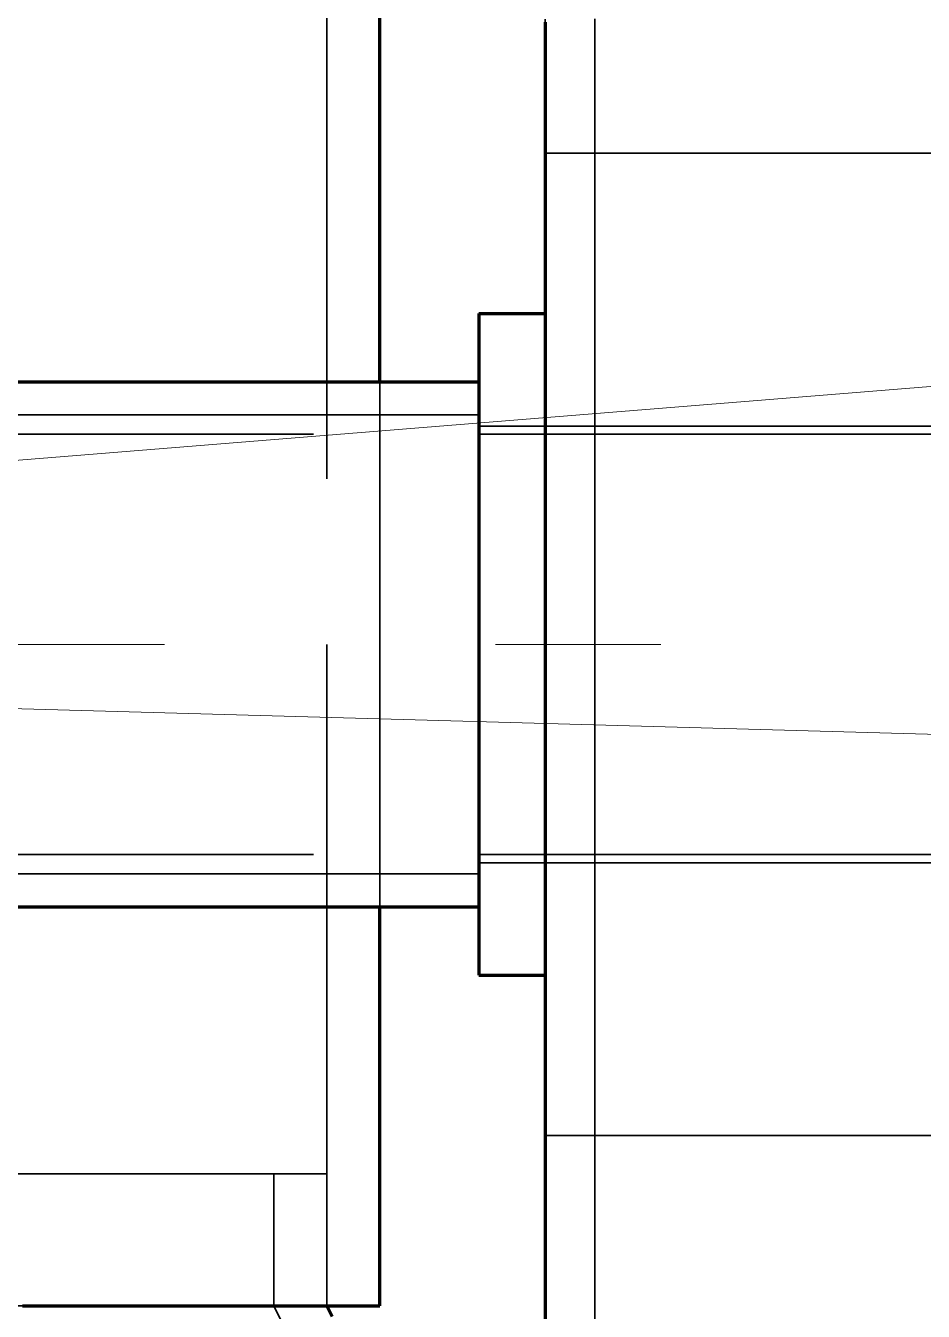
# Model space of a CAD drawing. Header units: millimetres. Extents: x 0 to 2382, y 0 to 420.
# Drawn here: x 175.65 to 181.08, y 225.68 to 233.45 of the extents above; entities that cross this region are included whole.
import ezdxf

# ---------------------------------------------------------------- set-up
doc = ezdxf.new("R2010")
doc.units = ezdxf.units.MM
doc.linetypes.add('IRAM-E-TRAZOS', pattern=[5, 4, -1])
doc.linetypes.add('IRAM-F-TRAZO-PUNTO', pattern=[20, 15, -2, 1, -2])
for name, color, linetype, lineweight in [('01-VISIBLE', 7, 'CONTINUOUS', 70), ('02-OCULTA', 4, 'IRAM-E-TRAZOS', 35), ('03-EJE', 1, 'IRAM-F-TRAZO-PUNTO', 18), ('08-FINA', 5, 'CONTINUOUS', 18)]:
    doc.layers.add(name, color=color, linetype=linetype, lineweight=lineweight)

msp = doc.modelspace()

# ---------------------------------------------------------------- linework, layer by layer
at = {"layer": '01-VISIBLE'}
for p, q in [((177.7909, 231.2969), (177.7909, 241.884)), ((178.3909, 231.7094), (178.7909, 231.7094)), ((145.1909, 231.2969), (178.3909, 231.2969)), ((145.1909, 228.1219), (178.3909, 228.1219)), ((177.7909, 225.7094), (177.7909, 228.1219)), ((178.3909, 227.7094), (178.7909, 227.7094)), ((177.5029, 225.6454), (177.4709, 225.7094))]:
    msp.add_line(p, q, dxfattribs=at)
for points in [[(178.7909, 233.4719), (178.7909, 233.3844), (178.7909, 233.2969), (178.7909, 233.2094), (178.7909, 233.1219), (178.7909, 233.0344), (178.7909, 232.9469), (178.7909, 232.8594), (178.7909, 232.7719), (178.7909, 232.6844), (178.7909, 232.5969), (178.7909, 232.5094), (178.7909, 232.4219), (178.7909, 232.3344), (178.7909, 232.2469), (178.7909, 232.1594), (178.7909, 232.0719), (178.7909, 231.9844), (178.7909, 231.8969), (178.7909, 231.8094), (178.7909, 231.7219), (178.7909, 231.6344), (178.7909, 231.5469), (178.7909, 231.4594), (178.7909, 231.3719), (178.7909, 231.2844), (178.7909, 231.1969), (178.7909, 231.1094), (178.7909, 231.0219), (178.7909, 230.9344), (178.7909, 230.8469), (178.7909, 230.7594), (178.7909, 230.6719), (178.7909, 230.5844), (178.7909, 230.4969), (178.7909, 230.4094), (178.7909, 230.3219), (178.7909, 230.2344), (178.7909, 230.1469), (178.7909, 230.0594), (178.7909, 229.9719), (178.7909, 229.8844), (178.7909, 229.7969), (178.7909, 229.7094), (178.7909, 229.6219), (178.7909, 229.5344), (178.7909, 229.4469), (178.7909, 229.3594), (178.7909, 229.2719), (178.7909, 229.1844), (178.7909, 229.0969), (178.7909, 229.0094), (178.7909, 228.9219), (178.7909, 228.8344), (178.7909, 228.7469), (178.7909, 228.6594), (178.7909, 228.5719), (178.7909, 228.4844), (178.7909, 228.3969), (178.7909, 228.3094), (178.7909, 228.2219), (178.7909, 228.1344), (178.7909, 228.0469), (178.7909, 227.9594), (178.7909, 227.8719), (178.7909, 227.7844), (178.7909, 227.6969), (178.7909, 227.6094), (178.7909, 227.5219), (178.7909, 227.4344), (178.7909, 227.3469), (178.7909, 227.2594), (178.7909, 227.1719), (178.7909, 227.0844), (178.7909, 226.9969), (178.7909, 226.9094), (178.7909, 226.8219), (178.7909, 226.7344), (178.7909, 226.6469), (178.7909, 226.5594), (178.7909, 226.4719), (178.7909, 226.3844), (178.7909, 226.2969), (178.7909, 226.2094), (178.7909, 226.1219), (178.7909, 226.0344), (178.7909, 225.9469), (178.7909, 225.8594), (178.7909, 225.7719), (178.7909, 225.6844), (178.7909, 225.5969)], [(178.3909, 231.7094), (178.3909, 231.6594), (178.3909, 231.6094), (178.3909, 231.5594), (178.3909, 231.5094), (178.3909, 231.4594), (178.3909, 231.4094), (178.3909, 231.3594), (178.3909, 231.3094), (178.3909, 231.2594), (178.3909, 231.2094), (178.3909, 231.1594), (178.3909, 231.1094), (178.3909, 231.0594), (178.3909, 231.0094), (178.3909, 230.9594), (178.3909, 230.9094), (178.3909, 230.8594), (178.3909, 230.8094), (178.3909, 230.7594), (178.3909, 230.7094), (178.3909, 230.6594), (178.3909, 230.6094), (178.3909, 230.5594), (178.3909, 230.5094), (178.3909, 230.4594), (178.3909, 230.4094), (178.3909, 230.3594), (178.3909, 230.3094), (178.3909, 230.2594), (178.3909, 230.2094), (178.3909, 230.1594), (178.3909, 230.1094), (178.3909, 230.0594), (178.3909, 230.0094), (178.3909, 229.9594), (178.3909, 229.9094), (178.3909, 229.8594), (178.3909, 229.8094), (178.3909, 229.7594), (178.3909, 229.7094), (178.3909, 229.6594), (178.3909, 229.6094), (178.3909, 229.5594), (178.3909, 229.5094), (178.3909, 229.4594), (178.3909, 229.4094), (178.3909, 229.3594), (178.3909, 229.3094), (178.3909, 229.2594), (178.3909, 229.2094), (178.3909, 229.1594), (178.3909, 229.1094), (178.3909, 229.0594), (178.3909, 229.0094), (178.3909, 228.9594), (178.3909, 228.9094), (178.3909, 228.8594), (178.3909, 228.8094), (178.3909, 228.7594), (178.3909, 228.7094), (178.3909, 228.6594), (178.3909, 228.6094), (178.3909, 228.5594), (178.3909, 228.5094), (178.3909, 228.4594), (178.3909, 228.4094), (178.3909, 228.3594), (178.3909, 228.3094), (178.3909, 228.2594), (178.3909, 228.2094), (178.3909, 228.1594), (178.3909, 228.1094), (178.3909, 228.0594), (178.3909, 228.0094), (178.3909, 227.9594), (178.3909, 227.9094), (178.3909, 227.8594), (178.3909, 227.8094), (178.3909, 227.7594), (178.3909, 227.7094)], [(175.6309, 225.7094), (175.7109, 225.7094), (175.7909, 225.7094), (175.8709, 225.7094), (175.9509, 225.7094), (176.0309, 225.7094), (176.1109, 225.7094), (176.1909, 225.7094), (176.2709, 225.7094), (176.3509, 225.7094), (176.4309, 225.7094), (176.5109, 225.7094), (176.5909, 225.7094), (176.6709, 225.7094), (176.7509, 225.7094), (176.8309, 225.7094), (176.9109, 225.7094), (176.9909, 225.7094), (177.0709, 225.7094), (177.1509, 225.7094), (177.2309, 225.7094), (177.3109, 225.7094), (177.3909, 225.7094), (177.4709, 225.7094), (177.5509, 225.7094), (177.6309, 225.7094), (177.7109, 225.7094), (177.7909, 225.7094)]]:
    msp.add_lwpolyline(points, dxfattribs=at)
at = {"layer": '02-OCULTA'}
for p, q in [((177.4709, 225.7094), (177.4709, 289.7094)), ((178.7909, 232.6794), (181.6659, 232.6794)), ((177.7909, 228.1219), (177.7909, 231.2969)), ((145.1909, 231.0969), (178.3909, 231.0969)), ((178.3909, 231.0294), (178.7909, 231.0294)), ((178.7909, 231.0294), (184.7909, 231.0294)), ((138.3909, 230.9794), (185.1909, 230.9794)), ((138.3909, 228.4394), (185.1909, 228.4394)), ((178.3909, 228.3894), (178.7909, 228.3894)), ((178.7909, 228.3894), (184.7909, 228.3894)), ((145.1909, 228.3219), (178.3909, 228.3219)), ((178.7909, 226.7394), (181.6659, 226.7394)), ((177.1509, 226.5094), (177.1509, 225.7094)), ((177.4709, 225.7094), (177.4709, 226.5094)), ((177.1509, 225.7094), (177.4709, 225.0694))]:
    msp.add_line(p, q, dxfattribs=at)
for points in [[(178.7909, 233.4894), (178.7909, 233.4264), (178.7909, 233.3634), (178.7909, 233.3004), (178.7909, 233.2374), (178.7909, 233.1744), (178.7909, 233.1114), (178.7909, 233.0484), (178.7909, 232.9854), (178.7909, 232.9224), (178.7909, 232.8594), (178.7909, 232.7964), (178.7909, 232.7334), (178.7909, 232.6704), (178.7909, 232.6074), (178.7909, 232.5444), (178.7909, 232.4814), (178.7909, 232.4184), (178.7909, 232.3554), (178.7909, 232.2924), (178.7909, 232.2294), (178.7909, 232.1664), (178.7909, 232.1034), (178.7909, 232.0404), (178.7909, 231.9774), (178.7909, 231.9144), (178.7909, 231.8514), (178.7909, 231.7884), (178.7909, 231.7254), (178.7909, 231.6624), (178.7909, 231.5994), (178.7909, 231.5364), (178.7909, 231.4734), (178.7909, 231.4104), (178.7909, 231.3474), (178.7909, 231.2844), (178.7909, 231.2214), (178.7909, 231.1584), (178.7909, 231.0954), (178.7909, 231.0324), (178.7909, 230.9694), (178.7909, 230.9064), (178.7909, 230.8434), (178.7909, 230.7804), (178.7909, 230.7174), (178.7909, 230.6544), (178.7909, 230.5914), (178.7909, 230.5284), (178.7909, 230.4654), (178.7909, 230.4024), (178.7909, 230.3394), (178.7909, 230.2764), (178.7909, 230.2134), (178.7909, 230.1504), (178.7909, 230.0874), (178.7909, 230.0244), (178.7909, 229.9614), (178.7909, 229.8984), (178.7909, 229.8354), (178.7909, 229.7724), (178.7909, 229.7094), (178.7909, 229.6464), (178.7909, 229.5834), (178.7909, 229.5204), (178.7909, 229.4574), (178.7909, 229.3944), (178.7909, 229.3314), (178.7909, 229.2684), (178.7909, 229.2054), (178.7909, 229.1424), (178.7909, 229.0794), (178.7909, 229.0164), (178.7909, 228.9534), (178.7909, 228.8904), (178.7909, 228.8274), (178.7909, 228.7644), (178.7909, 228.7014), (178.7909, 228.6384), (178.7909, 228.5754), (178.7909, 228.5124), (178.7909, 228.4494), (178.7909, 228.3864), (178.7909, 228.3234), (178.7909, 228.2604), (178.7909, 228.1974), (178.7909, 228.1344), (178.7909, 228.0714), (178.7909, 228.0084), (178.7909, 227.9454), (178.7909, 227.8824), (178.7909, 227.8194), (178.7909, 227.7564), (178.7909, 227.6934), (178.7909, 227.6304), (178.7909, 227.5674), (178.7909, 227.5044), (178.7909, 227.4414), (178.7909, 227.3784), (178.7909, 227.3154), (178.7909, 227.2524), (178.7909, 227.1894), (178.7909, 227.1264), (178.7909, 227.0634), (178.7909, 227.0004), (178.7909, 226.9374), (178.7909, 226.8744), (178.7909, 226.8114), (178.7909, 226.7484), (178.7909, 226.6854), (178.7909, 226.6224), (178.7909, 226.5594), (178.7909, 226.4964), (178.7909, 226.4334), (178.7909, 226.3704), (178.7909, 226.3074), (178.7909, 226.2444), (178.7909, 226.1814), (178.7909, 226.1184), (178.7909, 226.0554), (178.7909, 225.9924), (178.7909, 225.9294), (178.7909, 225.8664), (178.7909, 225.8034), (178.7909, 225.7404), (178.7909, 225.6774)], [(178.7909, 225.6144), (178.7909, 225.6774), (178.7909, 225.7404), (178.7909, 225.8034), (178.7909, 225.8664), (178.7909, 225.9294), (178.7909, 225.9924), (178.7909, 226.0554), (178.7909, 226.1184), (178.7909, 226.1814), (178.7909, 226.2444), (178.7909, 226.3074), (178.7909, 226.3704), (178.7909, 226.4334), (178.7909, 226.4964), (178.7909, 226.5594), (178.7909, 226.6224), (178.7909, 226.6854), (178.7909, 226.7484), (178.7909, 226.8114), (178.7909, 226.8744), (178.7909, 226.9374), (178.7909, 227.0004), (178.7909, 227.0634), (178.7909, 227.1264), (178.7909, 227.1894), (178.7909, 227.2524), (178.7909, 227.3154), (178.7909, 227.3784), (178.7909, 227.4414), (178.7909, 227.5044), (178.7909, 227.5674), (178.7909, 227.6304), (178.7909, 227.6934), (178.7909, 227.7564), (178.7909, 227.8194), (178.7909, 227.8824), (178.7909, 227.9454), (178.7909, 228.0084), (178.7909, 228.0714), (178.7909, 228.1344), (178.7909, 228.1974), (178.7909, 228.2604), (178.7909, 228.3234), (178.7909, 228.3864), (178.7909, 228.4494), (178.7909, 228.5124), (178.7909, 228.5754), (178.7909, 228.6384), (178.7909, 228.7014), (178.7909, 228.7644), (178.7909, 228.8274), (178.7909, 228.8904), (178.7909, 228.9534), (178.7909, 229.0164), (178.7909, 229.0794), (178.7909, 229.1424), (178.7909, 229.2054), (178.7909, 229.2684), (178.7909, 229.3314), (178.7909, 229.3944), (178.7909, 229.4574), (178.7909, 229.5204), (178.7909, 229.5834), (178.7909, 229.6464), (178.7909, 229.7094), (178.7909, 229.7724), (178.7909, 229.8354), (178.7909, 229.8984), (178.7909, 229.9614), (178.7909, 230.0244), (178.7909, 230.0874), (178.7909, 230.1504), (178.7909, 230.2134), (178.7909, 230.2764), (178.7909, 230.3394), (178.7909, 230.4024), (178.7909, 230.4654), (178.7909, 230.5284), (178.7909, 230.5914), (178.7909, 230.6544), (178.7909, 230.7174), (178.7909, 230.7804), (178.7909, 230.8434), (178.7909, 230.9064), (178.7909, 230.9694), (178.7909, 231.0324), (178.7909, 231.0954), (178.7909, 231.1584), (178.7909, 231.2214), (178.7909, 231.2844), (178.7909, 231.3474), (178.7909, 231.4104), (178.7909, 231.4734), (178.7909, 231.5364), (178.7909, 231.5994), (178.7909, 231.6624), (178.7909, 231.7254), (178.7909, 231.7884), (178.7909, 231.8514), (178.7909, 231.9144), (178.7909, 231.9774), (178.7909, 232.0404), (178.7909, 232.1034), (178.7909, 232.1664), (178.7909, 232.2294), (178.7909, 232.2924), (178.7909, 232.3554), (178.7909, 232.4184), (178.7909, 232.4814), (178.7909, 232.5444), (178.7909, 232.6074), (178.7909, 232.6704), (178.7909, 232.7334), (178.7909, 232.7964), (178.7909, 232.8594), (178.7909, 232.9224), (178.7909, 232.9854), (178.7909, 233.0484), (178.7909, 233.1114), (178.7909, 233.1744), (178.7909, 233.2374), (178.7909, 233.3004), (178.7909, 233.3634), (178.7909, 233.4264), (178.7909, 233.4894)], [(179.0909, 233.4914), (179.0909, 233.4294), (179.0909, 233.3674), (179.0909, 233.3054), (179.0909, 233.2434), (179.0909, 233.1814), (179.0909, 233.1194), (179.0909, 233.0574), (179.0909, 232.9954), (179.0909, 232.9334), (179.0909, 232.8714), (179.0909, 232.8094), (179.0909, 232.7474), (179.0909, 232.6854), (179.0909, 232.6234), (179.0909, 232.5614), (179.0909, 232.4994), (179.0909, 232.4374), (179.0909, 232.3754), (179.0909, 232.3134), (179.0909, 232.2514), (179.0909, 232.1894), (179.0909, 232.1274), (179.0909, 232.0654), (179.0909, 232.0034), (179.0909, 231.9414), (179.0909, 231.8794), (179.0909, 231.8174), (179.0909, 231.7554), (179.0909, 231.6934), (179.0909, 231.6314), (179.0909, 231.5694), (179.0909, 231.5074), (179.0909, 231.4454), (179.0909, 231.3834), (179.0909, 231.3214), (179.0909, 231.2594), (179.0909, 231.1974), (179.0909, 231.1354), (179.0909, 231.0734), (179.0909, 231.0114), (179.0909, 230.9494), (179.0909, 230.8874), (179.0909, 230.8254), (179.0909, 230.7634), (179.0909, 230.7014), (179.0909, 230.6394), (179.0909, 230.5774), (179.0909, 230.5154), (179.0909, 230.4534), (179.0909, 230.3914), (179.0909, 230.3294), (179.0909, 230.2674), (179.0909, 230.2054), (179.0909, 230.1434), (179.0909, 230.0814), (179.0909, 230.0194), (179.0909, 229.9574), (179.0909, 229.8954), (179.0909, 229.8334), (179.0909, 229.7714), (179.0909, 229.7094), (179.0909, 229.6474), (179.0909, 229.5854), (179.0909, 229.5234), (179.0909, 229.4614), (179.0909, 229.3994), (179.0909, 229.3374), (179.0909, 229.2754), (179.0909, 229.2134), (179.0909, 229.1514), (179.0909, 229.0894), (179.0909, 229.0274), (179.0909, 228.9654), (179.0909, 228.9034), (179.0909, 228.8414), (179.0909, 228.7794), (179.0909, 228.7174), (179.0909, 228.6554), (179.0909, 228.5934), (179.0909, 228.5314), (179.0909, 228.4694), (179.0909, 228.4074), (179.0909, 228.3454), (179.0909, 228.2834), (179.0909, 228.2214), (179.0909, 228.1594), (179.0909, 228.0974), (179.0909, 228.0354), (179.0909, 227.9734), (179.0909, 227.9114), (179.0909, 227.8494), (179.0909, 227.7874), (179.0909, 227.7254), (179.0909, 227.6634), (179.0909, 227.6014), (179.0909, 227.5394), (179.0909, 227.4774), (179.0909, 227.4154), (179.0909, 227.3534), (179.0909, 227.2914), (179.0909, 227.2294), (179.0909, 227.1674), (179.0909, 227.1054), (179.0909, 227.0434), (179.0909, 226.9814), (179.0909, 226.9194), (179.0909, 226.8574), (179.0909, 226.7954), (179.0909, 226.7334), (179.0909, 226.6714), (179.0909, 226.6094), (179.0909, 226.5474), (179.0909, 226.4854), (179.0909, 226.4234), (179.0909, 226.3614), (179.0909, 226.2994), (179.0909, 226.2374), (179.0909, 226.1754), (179.0909, 226.1134), (179.0909, 226.0514), (179.0909, 225.9894), (179.0909, 225.9274), (179.0909, 225.8654), (179.0909, 225.8034), (179.0909, 225.7414), (179.0909, 225.6794), (179.0909, 225.6174)], [(179.0909, 225.6174), (179.0909, 225.6794), (179.0909, 225.7414), (179.0909, 225.8034), (179.0909, 225.8654), (179.0909, 225.9274), (179.0909, 225.9894), (179.0909, 226.0514), (179.0909, 226.1134), (179.0909, 226.1754), (179.0909, 226.2374), (179.0909, 226.2994), (179.0909, 226.3614), (179.0909, 226.4234), (179.0909, 226.4854), (179.0909, 226.5474), (179.0909, 226.6094), (179.0909, 226.6714), (179.0909, 226.7334), (179.0909, 226.7954), (179.0909, 226.8574), (179.0909, 226.9194), (179.0909, 226.9814), (179.0909, 227.0434), (179.0909, 227.1054), (179.0909, 227.1674), (179.0909, 227.2294), (179.0909, 227.2914), (179.0909, 227.3534), (179.0909, 227.4154), (179.0909, 227.4774), (179.0909, 227.5394), (179.0909, 227.6014), (179.0909, 227.6634), (179.0909, 227.7254), (179.0909, 227.7874), (179.0909, 227.8494), (179.0909, 227.9114), (179.0909, 227.9734), (179.0909, 228.0354), (179.0909, 228.0974), (179.0909, 228.1594), (179.0909, 228.2214), (179.0909, 228.2834), (179.0909, 228.3454), (179.0909, 228.4074), (179.0909, 228.4694), (179.0909, 228.5314), (179.0909, 228.5934), (179.0909, 228.6554), (179.0909, 228.7174), (179.0909, 228.7794), (179.0909, 228.8414), (179.0909, 228.9034), (179.0909, 228.9654), (179.0909, 229.0274), (179.0909, 229.0894), (179.0909, 229.1514), (179.0909, 229.2134), (179.0909, 229.2754), (179.0909, 229.3374), (179.0909, 229.3994), (179.0909, 229.4614), (179.0909, 229.5234), (179.0909, 229.5854), (179.0909, 229.6474), (179.0909, 229.7094), (179.0909, 229.7714), (179.0909, 229.8334), (179.0909, 229.8954), (179.0909, 229.9574), (179.0909, 230.0194), (179.0909, 230.0814), (179.0909, 230.1434), (179.0909, 230.2054), (179.0909, 230.2674), (179.0909, 230.3294), (179.0909, 230.3914), (179.0909, 230.4534), (179.0909, 230.5154), (179.0909, 230.5774), (179.0909, 230.6394), (179.0909, 230.7014), (179.0909, 230.7634), (179.0909, 230.8254), (179.0909, 230.8874), (179.0909, 230.9494), (179.0909, 231.0114), (179.0909, 231.0734), (179.0909, 231.1354), (179.0909, 231.1974), (179.0909, 231.2594), (179.0909, 231.3214), (179.0909, 231.3834), (179.0909, 231.4454), (179.0909, 231.5074), (179.0909, 231.5694), (179.0909, 231.6314), (179.0909, 231.6934), (179.0909, 231.7554), (179.0909, 231.8174), (179.0909, 231.8794), (179.0909, 231.9414), (179.0909, 232.0034), (179.0909, 232.0654), (179.0909, 232.1274), (179.0909, 232.1894), (179.0909, 232.2514), (179.0909, 232.3134), (179.0909, 232.3754), (179.0909, 232.4374), (179.0909, 232.4994), (179.0909, 232.5614), (179.0909, 232.6234), (179.0909, 232.6854), (179.0909, 232.7474), (179.0909, 232.8094), (179.0909, 232.8714), (179.0909, 232.9334), (179.0909, 232.9954), (179.0909, 233.0574), (179.0909, 233.1194), (179.0909, 233.1814), (179.0909, 233.2434), (179.0909, 233.3054), (179.0909, 233.3674), (179.0909, 233.4294), (179.0909, 233.4914)], [(179.0909, 233.4894), (179.0909, 233.4264), (179.0909, 233.3634), (179.0909, 233.3004), (179.0909, 233.2374), (179.0909, 233.1744), (179.0909, 233.1114), (179.0909, 233.0484), (179.0909, 232.9854), (179.0909, 232.9224), (179.0909, 232.8594), (179.0909, 232.7964), (179.0909, 232.7334), (179.0909, 232.6704), (179.0909, 232.6074), (179.0909, 232.5444), (179.0909, 232.4814), (179.0909, 232.4184), (179.0909, 232.3554), (179.0909, 232.2924), (179.0909, 232.2294), (179.0909, 232.1664), (179.0909, 232.1034), (179.0909, 232.0404), (179.0909, 231.9774), (179.0909, 231.9144), (179.0909, 231.8514), (179.0909, 231.7884), (179.0909, 231.7254), (179.0909, 231.6624), (179.0909, 231.5994), (179.0909, 231.5364), (179.0909, 231.4734), (179.0909, 231.4104), (179.0909, 231.3474), (179.0909, 231.2844), (179.0909, 231.2214), (179.0909, 231.1584), (179.0909, 231.0954), (179.0909, 231.0324), (179.0909, 230.9694), (179.0909, 230.9064), (179.0909, 230.8434), (179.0909, 230.7804), (179.0909, 230.7174), (179.0909, 230.6544), (179.0909, 230.5914), (179.0909, 230.5284), (179.0909, 230.4654), (179.0909, 230.4024), (179.0909, 230.3394), (179.0909, 230.2764), (179.0909, 230.2134), (179.0909, 230.1504), (179.0909, 230.0874), (179.0909, 230.0244), (179.0909, 229.9614), (179.0909, 229.8984), (179.0909, 229.8354), (179.0909, 229.7724), (179.0909, 229.7094), (179.0909, 229.6464), (179.0909, 229.5834), (179.0909, 229.5204), (179.0909, 229.4574), (179.0909, 229.3944), (179.0909, 229.3314), (179.0909, 229.2684), (179.0909, 229.2054), (179.0909, 229.1424), (179.0909, 229.0794), (179.0909, 229.0164), (179.0909, 228.9534), (179.0909, 228.8904), (179.0909, 228.8274), (179.0909, 228.7644), (179.0909, 228.7014), (179.0909, 228.6384), (179.0909, 228.5754), (179.0909, 228.5124), (179.0909, 228.4494), (179.0909, 228.3864), (179.0909, 228.3234), (179.0909, 228.2604), (179.0909, 228.1974), (179.0909, 228.1344), (179.0909, 228.0714), (179.0909, 228.0084), (179.0909, 227.9454), (179.0909, 227.8824), (179.0909, 227.8194), (179.0909, 227.7564), (179.0909, 227.6934), (179.0909, 227.6304), (179.0909, 227.5674), (179.0909, 227.5044), (179.0909, 227.4414), (179.0909, 227.3784), (179.0909, 227.3154), (179.0909, 227.2524), (179.0909, 227.1894), (179.0909, 227.1264), (179.0909, 227.0634), (179.0909, 227.0004), (179.0909, 226.9374), (179.0909, 226.8744), (179.0909, 226.8114), (179.0909, 226.7484), (179.0909, 226.6854), (179.0909, 226.6224), (179.0909, 226.5594), (179.0909, 226.4964), (179.0909, 226.4334), (179.0909, 226.3704), (179.0909, 226.3074), (179.0909, 226.2444), (179.0909, 226.1814), (179.0909, 226.1184), (179.0909, 226.0554), (179.0909, 225.9924), (179.0909, 225.9294), (179.0909, 225.8664), (179.0909, 225.8034), (179.0909, 225.7404), (179.0909, 225.6774)], [(179.0909, 225.6144), (179.0909, 225.6774), (179.0909, 225.7404), (179.0909, 225.8034), (179.0909, 225.8664), (179.0909, 225.9294), (179.0909, 225.9924), (179.0909, 226.0554), (179.0909, 226.1184), (179.0909, 226.1814), (179.0909, 226.2444), (179.0909, 226.3074), (179.0909, 226.3704), (179.0909, 226.4334), (179.0909, 226.4964), (179.0909, 226.5594), (179.0909, 226.6224), (179.0909, 226.6854), (179.0909, 226.7484), (179.0909, 226.8114), (179.0909, 226.8744), (179.0909, 226.9374), (179.0909, 227.0004), (179.0909, 227.0634), (179.0909, 227.1264), (179.0909, 227.1894), (179.0909, 227.2524), (179.0909, 227.3154), (179.0909, 227.3784), (179.0909, 227.4414), (179.0909, 227.5044), (179.0909, 227.5674), (179.0909, 227.6304), (179.0909, 227.6934), (179.0909, 227.7564), (179.0909, 227.8194), (179.0909, 227.8824), (179.0909, 227.9454), (179.0909, 228.0084), (179.0909, 228.0714), (179.0909, 228.1344), (179.0909, 228.1974), (179.0909, 228.2604), (179.0909, 228.3234), (179.0909, 228.3864), (179.0909, 228.4494), (179.0909, 228.5124), (179.0909, 228.5754), (179.0909, 228.6384), (179.0909, 228.7014), (179.0909, 228.7644), (179.0909, 228.8274), (179.0909, 228.8904), (179.0909, 228.9534), (179.0909, 229.0164), (179.0909, 229.0794), (179.0909, 229.1424), (179.0909, 229.2054), (179.0909, 229.2684), (179.0909, 229.3314), (179.0909, 229.3944), (179.0909, 229.4574), (179.0909, 229.5204), (179.0909, 229.5834), (179.0909, 229.6464), (179.0909, 229.7094), (179.0909, 229.7724), (179.0909, 229.8354), (179.0909, 229.8984), (179.0909, 229.9614), (179.0909, 230.0244), (179.0909, 230.0874), (179.0909, 230.1504), (179.0909, 230.2134), (179.0909, 230.2764), (179.0909, 230.3394), (179.0909, 230.4024), (179.0909, 230.4654), (179.0909, 230.5284), (179.0909, 230.5914), (179.0909, 230.6544), (179.0909, 230.7174), (179.0909, 230.7804), (179.0909, 230.8434), (179.0909, 230.9064), (179.0909, 230.9694), (179.0909, 231.0324), (179.0909, 231.0954), (179.0909, 231.1584), (179.0909, 231.2214), (179.0909, 231.2844), (179.0909, 231.3474), (179.0909, 231.4104), (179.0909, 231.4734), (179.0909, 231.5364), (179.0909, 231.5994), (179.0909, 231.6624), (179.0909, 231.7254), (179.0909, 231.7884), (179.0909, 231.8514), (179.0909, 231.9144), (179.0909, 231.9774), (179.0909, 232.0404), (179.0909, 232.1034), (179.0909, 232.1664), (179.0909, 232.2294), (179.0909, 232.2924), (179.0909, 232.3554), (179.0909, 232.4184), (179.0909, 232.4814), (179.0909, 232.5444), (179.0909, 232.6074), (179.0909, 232.6704), (179.0909, 232.7334), (179.0909, 232.7964), (179.0909, 232.8594), (179.0909, 232.9224), (179.0909, 232.9854), (179.0909, 233.0484), (179.0909, 233.1114), (179.0909, 233.1744), (179.0909, 233.2374), (179.0909, 233.3004), (179.0909, 233.3634), (179.0909, 233.4264), (179.0909, 233.4894)], [(178.7909, 225.5969), (178.7909, 225.6844), (178.7909, 225.7719), (178.7909, 225.8594), (178.7909, 225.9469), (178.7909, 226.0344), (178.7909, 226.1219), (178.7909, 226.2094), (178.7909, 226.2969), (178.7909, 226.3844), (178.7909, 226.4719), (178.7909, 226.5594), (178.7909, 226.6469), (178.7909, 226.7344), (178.7909, 226.8219), (178.7909, 226.9094), (178.7909, 226.9969), (178.7909, 227.0844), (178.7909, 227.1719), (178.7909, 227.2594), (178.7909, 227.3469), (178.7909, 227.4344), (178.7909, 227.5219), (178.7909, 227.6094), (178.7909, 227.6969), (178.7909, 227.7844), (178.7909, 227.8719), (178.7909, 227.9594), (178.7909, 228.0469), (178.7909, 228.1344), (178.7909, 228.2219), (178.7909, 228.3094), (178.7909, 228.3969), (178.7909, 228.4844), (178.7909, 228.5719), (178.7909, 228.6594), (178.7909, 228.7469), (178.7909, 228.8344), (178.7909, 228.9219), (178.7909, 229.0094), (178.7909, 229.0969), (178.7909, 229.1844), (178.7909, 229.2719), (178.7909, 229.3594), (178.7909, 229.4469), (178.7909, 229.5344), (178.7909, 229.6219), (178.7909, 229.7094), (178.7909, 229.7969), (178.7909, 229.8844), (178.7909, 229.9719), (178.7909, 230.0594), (178.7909, 230.1469), (178.7909, 230.2344), (178.7909, 230.3219), (178.7909, 230.4094), (178.7909, 230.4969), (178.7909, 230.5844), (178.7909, 230.6719), (178.7909, 230.7594), (178.7909, 230.8469), (178.7909, 230.9344), (178.7909, 231.0219), (178.7909, 231.1094), (178.7909, 231.1969), (178.7909, 231.2844), (178.7909, 231.3719), (178.7909, 231.4594), (178.7909, 231.5469), (178.7909, 231.6344), (178.7909, 231.7219), (178.7909, 231.8094), (178.7909, 231.8969), (178.7909, 231.9844), (178.7909, 232.0719), (178.7909, 232.1594), (178.7909, 232.2469), (178.7909, 232.3344), (178.7909, 232.4219), (178.7909, 232.5094), (178.7909, 232.5969), (178.7909, 232.6844), (178.7909, 232.7719), (178.7909, 232.8594), (178.7909, 232.9469), (178.7909, 233.0344), (178.7909, 233.1219), (178.7909, 233.2094), (178.7909, 233.2969), (178.7909, 233.3844), (178.7909, 233.4719)], [(178.7909, 232.6794), (178.7909, 232.629), (178.7909, 232.5787), (178.7909, 232.5284), (178.7909, 232.478), (178.7909, 232.4277), (178.7909, 232.3773), (178.7909, 232.327), (178.7909, 232.2767), (178.7909, 232.2263), (178.7909, 232.176), (178.7909, 232.1256), (178.7909, 232.0753), (178.7909, 232.025), (178.7909, 231.9746), (178.7909, 231.9243), (178.7909, 231.8739), (178.7909, 231.8236), (178.7909, 231.7733), (178.7909, 231.7229), (178.7909, 231.6726), (178.7909, 231.6222), (178.7909, 231.5719), (178.7909, 231.5216), (178.7909, 231.4712), (178.7909, 231.4209), (178.7909, 231.3706), (178.7909, 231.3202), (178.7909, 231.2699), (178.7909, 231.2195), (178.7909, 231.1692), (178.7909, 231.1189), (178.7909, 231.0685), (178.7909, 231.0182), (178.7909, 230.9678), (178.7909, 230.9175), (178.7909, 230.8672), (178.7909, 230.8168), (178.7909, 230.7665), (178.7909, 230.7161), (178.7909, 230.6658), (178.7909, 230.6155), (178.7909, 230.5651), (178.7909, 230.5148), (178.7909, 230.4645), (178.7909, 230.4141), (178.7909, 230.3638), (178.7909, 230.3134), (178.7909, 230.2631), (178.7909, 230.2128), (178.7909, 230.1624), (178.7909, 230.1121), (178.7909, 230.0617), (178.7909, 230.0114), (178.7909, 229.9611), (178.7909, 229.9107), (178.7909, 229.8604), (178.7909, 229.81), (178.7909, 229.7597), (178.7909, 229.7094), (178.7909, 229.659), (178.7909, 229.6087), (178.7909, 229.5584), (178.7909, 229.508), (178.7909, 229.4577), (178.7909, 229.4073), (178.7909, 229.357), (178.7909, 229.3067), (178.7909, 229.2563), (178.7909, 229.206), (178.7909, 229.1556), (178.7909, 229.1053), (178.7909, 229.055), (178.7909, 229.0046), (178.7909, 228.9543), (178.7909, 228.9039), (178.7909, 228.8536), (178.7909, 228.8033), (178.7909, 228.7529), (178.7909, 228.7026), (178.7909, 228.6522), (178.7909, 228.6019), (178.7909, 228.5516), (178.7909, 228.5012), (178.7909, 228.4509), (178.7909, 228.4006), (178.7909, 228.3502), (178.7909, 228.2999), (178.7909, 228.2495), (178.7909, 228.1992), (178.7909, 228.1489), (178.7909, 228.0985), (178.7909, 228.0482), (178.7909, 227.9978), (178.7909, 227.9475), (178.7909, 227.8972), (178.7909, 227.8468), (178.7909, 227.7965), (178.7909, 227.7461), (178.7909, 227.6958), (178.7909, 227.6455), (178.7909, 227.5951), (178.7909, 227.5448), (178.7909, 227.4945), (178.7909, 227.4441), (178.7909, 227.3938), (178.7909, 227.3434), (178.7909, 227.2931), (178.7909, 227.2428), (178.7909, 227.1924), (178.7909, 227.1421), (178.7909, 227.0917), (178.7909, 227.0414), (178.7909, 226.9911), (178.7909, 226.9407), (178.7909, 226.8904), (178.7909, 226.84), (178.7909, 226.7897), (178.7909, 226.7394)], [(178.7909, 226.7394), (178.7909, 226.7897), (178.7909, 226.84), (178.7909, 226.8904), (178.7909, 226.9407), (178.7909, 226.9911), (178.7909, 227.0414), (178.7909, 227.0917), (178.7909, 227.1421), (178.7909, 227.1924), (178.7909, 227.2428), (178.7909, 227.2931), (178.7909, 227.3434), (178.7909, 227.3938), (178.7909, 227.4441), (178.7909, 227.4945), (178.7909, 227.5448), (178.7909, 227.5951), (178.7909, 227.6455), (178.7909, 227.6958), (178.7909, 227.7461), (178.7909, 227.7965), (178.7909, 227.8468), (178.7909, 227.8972), (178.7909, 227.9475), (178.7909, 227.9978), (178.7909, 228.0482), (178.7909, 228.0985), (178.7909, 228.1489), (178.7909, 228.1992), (178.7909, 228.2495), (178.7909, 228.2999), (178.7909, 228.3502), (178.7909, 228.4006), (178.7909, 228.4509), (178.7909, 228.5012), (178.7909, 228.5516), (178.7909, 228.6019), (178.7909, 228.6522), (178.7909, 228.7026), (178.7909, 228.7529), (178.7909, 228.8033), (178.7909, 228.8536), (178.7909, 228.9039), (178.7909, 228.9543), (178.7909, 229.0046), (178.7909, 229.055), (178.7909, 229.1053), (178.7909, 229.1556), (178.7909, 229.206), (178.7909, 229.2563), (178.7909, 229.3067), (178.7909, 229.357), (178.7909, 229.4073), (178.7909, 229.4577), (178.7909, 229.508), (178.7909, 229.5584), (178.7909, 229.6087), (178.7909, 229.659), (178.7909, 229.7094), (178.7909, 229.7597), (178.7909, 229.81), (178.7909, 229.8604), (178.7909, 229.9107), (178.7909, 229.9611), (178.7909, 230.0114), (178.7909, 230.0617), (178.7909, 230.1121), (178.7909, 230.1624), (178.7909, 230.2128), (178.7909, 230.2631), (178.7909, 230.3134), (178.7909, 230.3638), (178.7909, 230.4141), (178.7909, 230.4645), (178.7909, 230.5148), (178.7909, 230.5651), (178.7909, 230.6155), (178.7909, 230.6658), (178.7909, 230.7161), (178.7909, 230.7665), (178.7909, 230.8168), (178.7909, 230.8672), (178.7909, 230.9175), (178.7909, 230.9678), (178.7909, 231.0182), (178.7909, 231.0685), (178.7909, 231.1189), (178.7909, 231.1692), (178.7909, 231.2195), (178.7909, 231.2699), (178.7909, 231.3202), (178.7909, 231.3706), (178.7909, 231.4209), (178.7909, 231.4712), (178.7909, 231.5216), (178.7909, 231.5719), (178.7909, 231.6222), (178.7909, 231.6726), (178.7909, 231.7229), (178.7909, 231.7733), (178.7909, 231.8236), (178.7909, 231.8739), (178.7909, 231.9243), (178.7909, 231.9746), (178.7909, 232.025), (178.7909, 232.0753), (178.7909, 232.1256), (178.7909, 232.176), (178.7909, 232.2263), (178.7909, 232.2767), (178.7909, 232.327), (178.7909, 232.3773), (178.7909, 232.4277), (178.7909, 232.478), (178.7909, 232.5284), (178.7909, 232.5787), (178.7909, 232.629), (178.7909, 232.6794)], [(178.3909, 227.7094), (178.3909, 227.7594), (178.3909, 227.8094), (178.3909, 227.8594), (178.3909, 227.9094), (178.3909, 227.9594), (178.3909, 228.0094), (178.3909, 228.0594), (178.3909, 228.1094), (178.3909, 228.1594), (178.3909, 228.2094), (178.3909, 228.2594), (178.3909, 228.3094), (178.3909, 228.3594), (178.3909, 228.4094), (178.3909, 228.4594), (178.3909, 228.5094), (178.3909, 228.5594), (178.3909, 228.6094), (178.3909, 228.6594), (178.3909, 228.7094), (178.3909, 228.7594), (178.3909, 228.8094), (178.3909, 228.8594), (178.3909, 228.9094), (178.3909, 228.9594), (178.3909, 229.0094), (178.3909, 229.0594), (178.3909, 229.1094), (178.3909, 229.1594), (178.3909, 229.2094), (178.3909, 229.2594), (178.3909, 229.3094), (178.3909, 229.3594), (178.3909, 229.4094), (178.3909, 229.4594), (178.3909, 229.5094), (178.3909, 229.5594), (178.3909, 229.6094), (178.3909, 229.6594), (178.3909, 229.7094), (178.3909, 229.7594), (178.3909, 229.8094), (178.3909, 229.8594), (178.3909, 229.9094), (178.3909, 229.9594), (178.3909, 230.0094), (178.3909, 230.0594), (178.3909, 230.1094), (178.3909, 230.1594), (178.3909, 230.2094), (178.3909, 230.2594), (178.3909, 230.3094), (178.3909, 230.3594), (178.3909, 230.4094), (178.3909, 230.4594), (178.3909, 230.5094), (178.3909, 230.5594), (178.3909, 230.6094), (178.3909, 230.6594), (178.3909, 230.7094), (178.3909, 230.7594), (178.3909, 230.8094), (178.3909, 230.8594), (178.3909, 230.9094), (178.3909, 230.9594), (178.3909, 231.0094), (178.3909, 231.0594), (178.3909, 231.1094), (178.3909, 231.1594), (178.3909, 231.2094), (178.3909, 231.2594), (178.3909, 231.3094), (178.3909, 231.3594), (178.3909, 231.4094), (178.3909, 231.4594), (178.3909, 231.5094), (178.3909, 231.5594), (178.3909, 231.6094), (178.3909, 231.6594), (178.3909, 231.7094)], [(178.7909, 231.7094), (178.7909, 231.6594), (178.7909, 231.6094), (178.7909, 231.5594), (178.7909, 231.5094), (178.7909, 231.4594), (178.7909, 231.4094), (178.7909, 231.3594), (178.7909, 231.3094), (178.7909, 231.2594), (178.7909, 231.2094), (178.7909, 231.1594), (178.7909, 231.1094), (178.7909, 231.0594), (178.7909, 231.0094), (178.7909, 230.9594), (178.7909, 230.9094), (178.7909, 230.8594), (178.7909, 230.8094), (178.7909, 230.7594), (178.7909, 230.7094), (178.7909, 230.6594), (178.7909, 230.6094), (178.7909, 230.5594), (178.7909, 230.5094), (178.7909, 230.4594), (178.7909, 230.4094), (178.7909, 230.3594), (178.7909, 230.3094), (178.7909, 230.2594), (178.7909, 230.2094), (178.7909, 230.1594), (178.7909, 230.1094), (178.7909, 230.0594), (178.7909, 230.0094), (178.7909, 229.9594), (178.7909, 229.9094), (178.7909, 229.8594), (178.7909, 229.8094), (178.7909, 229.7594), (178.7909, 229.7094), (178.7909, 229.6594), (178.7909, 229.6094), (178.7909, 229.5594), (178.7909, 229.5094), (178.7909, 229.4594), (178.7909, 229.4094), (178.7909, 229.3594), (178.7909, 229.3094), (178.7909, 229.2594), (178.7909, 229.2094), (178.7909, 229.1594), (178.7909, 229.1094), (178.7909, 229.0594), (178.7909, 229.0094), (178.7909, 228.9594), (178.7909, 228.9094), (178.7909, 228.8594), (178.7909, 228.8094), (178.7909, 228.7594), (178.7909, 228.7094), (178.7909, 228.6594), (178.7909, 228.6094), (178.7909, 228.5594), (178.7909, 228.5094), (178.7909, 228.4594), (178.7909, 228.4094), (178.7909, 228.3594), (178.7909, 228.3094), (178.7909, 228.2594), (178.7909, 228.2094), (178.7909, 228.1594), (178.7909, 228.1094), (178.7909, 228.0594), (178.7909, 228.0094), (178.7909, 227.9594), (178.7909, 227.9094), (178.7909, 227.8594), (178.7909, 227.8094), (178.7909, 227.7594), (178.7909, 227.7094)], [(178.7909, 227.7094), (178.7909, 227.7594), (178.7909, 227.8094), (178.7909, 227.8594), (178.7909, 227.9094), (178.7909, 227.9594), (178.7909, 228.0094), (178.7909, 228.0594), (178.7909, 228.1094), (178.7909, 228.1594), (178.7909, 228.2094), (178.7909, 228.2594), (178.7909, 228.3094), (178.7909, 228.3594), (178.7909, 228.4094), (178.7909, 228.4594), (178.7909, 228.5094), (178.7909, 228.5594), (178.7909, 228.6094), (178.7909, 228.6594), (178.7909, 228.7094), (178.7909, 228.7594), (178.7909, 228.8094), (178.7909, 228.8594), (178.7909, 228.9094), (178.7909, 228.9594), (178.7909, 229.0094), (178.7909, 229.0594), (178.7909, 229.1094), (178.7909, 229.1594), (178.7909, 229.2094), (178.7909, 229.2594), (178.7909, 229.3094), (178.7909, 229.3594), (178.7909, 229.4094), (178.7909, 229.4594), (178.7909, 229.5094), (178.7909, 229.5594), (178.7909, 229.6094), (178.7909, 229.6594), (178.7909, 229.7094), (178.7909, 229.7594), (178.7909, 229.8094), (178.7909, 229.8594), (178.7909, 229.9094), (178.7909, 229.9594), (178.7909, 230.0094), (178.7909, 230.0594), (178.7909, 230.1094), (178.7909, 230.1594), (178.7909, 230.2094), (178.7909, 230.2594), (178.7909, 230.3094), (178.7909, 230.3594), (178.7909, 230.4094), (178.7909, 230.4594), (178.7909, 230.5094), (178.7909, 230.5594), (178.7909, 230.6094), (178.7909, 230.6594), (178.7909, 230.7094), (178.7909, 230.7594), (178.7909, 230.8094), (178.7909, 230.8594), (178.7909, 230.9094), (178.7909, 230.9594), (178.7909, 231.0094), (178.7909, 231.0594), (178.7909, 231.1094), (178.7909, 231.1594), (178.7909, 231.2094), (178.7909, 231.2594), (178.7909, 231.3094), (178.7909, 231.3594), (178.7909, 231.4094), (178.7909, 231.4594), (178.7909, 231.5094), (178.7909, 231.5594), (178.7909, 231.6094), (178.7909, 231.6594), (178.7909, 231.7094)], [(178.3909, 231.2969), (178.3909, 231.2465), (178.3909, 231.1961), (178.3909, 231.1457), (178.3909, 231.0953), (178.3909, 231.0449), (178.3909, 230.9945), (178.3909, 230.9441), (178.3909, 230.8937), (178.3909, 230.8433), (178.3909, 230.7929), (178.3909, 230.7425), (178.3909, 230.6921), (178.3909, 230.6417), (178.3909, 230.5913), (178.3909, 230.5409), (178.3909, 230.4905), (178.3909, 230.4401), (178.3909, 230.3897), (178.3909, 230.3393), (178.3909, 230.2889), (178.3909, 230.2385), (178.3909, 230.1881), (178.3909, 230.1377), (178.3909, 230.0873), (178.3909, 230.0369), (178.3909, 229.9866), (178.3909, 229.9362), (178.3909, 229.8858), (178.3909, 229.8354), (178.3909, 229.785), (178.3909, 229.7346), (178.3909, 229.6842), (178.3909, 229.6338), (178.3909, 229.5834), (178.3909, 229.533), (178.3909, 229.4826), (178.3909, 229.4322), (178.3909, 229.3818), (178.3909, 229.3314), (178.3909, 229.281), (178.3909, 229.2306), (178.3909, 229.1802), (178.3909, 229.1298), (178.3909, 229.0794), (178.3909, 229.029), (178.3909, 228.9786), (178.3909, 228.9282), (178.3909, 228.8778), (178.3909, 228.8274), (178.3909, 228.777), (178.3909, 228.7266), (178.3909, 228.6762), (178.3909, 228.6258), (178.3909, 228.5754), (178.3909, 228.525), (178.3909, 228.4746), (178.3909, 228.4242), (178.3909, 228.3739), (178.3909, 228.3235), (178.3909, 228.2731), (178.3909, 228.2227), (178.3909, 228.1723), (178.3909, 228.1219)], [(178.3909, 228.1219), (178.3909, 228.1723), (178.3909, 228.2227), (178.3909, 228.2731), (178.3909, 228.3235), (178.3909, 228.3739), (178.3909, 228.4242), (178.3909, 228.4746), (178.3909, 228.525), (178.3909, 228.5754), (178.3909, 228.6258), (178.3909, 228.6762), (178.3909, 228.7266), (178.3909, 228.777), (178.3909, 228.8274), (178.3909, 228.8778), (178.3909, 228.9282), (178.3909, 228.9786), (178.3909, 229.029), (178.3909, 229.0794), (178.3909, 229.1298), (178.3909, 229.1802), (178.3909, 229.2306), (178.3909, 229.281), (178.3909, 229.3314), (178.3909, 229.3818), (178.3909, 229.4322), (178.3909, 229.4826), (178.3909, 229.533), (178.3909, 229.5834), (178.3909, 229.6338), (178.3909, 229.6842), (178.3909, 229.7346), (178.3909, 229.785), (178.3909, 229.8354), (178.3909, 229.8858), (178.3909, 229.9362), (178.3909, 229.9866), (178.3909, 230.0369), (178.3909, 230.0873), (178.3909, 230.1377), (178.3909, 230.1881), (178.3909, 230.2385), (178.3909, 230.2889), (178.3909, 230.3393), (178.3909, 230.3897), (178.3909, 230.4401), (178.3909, 230.4905), (178.3909, 230.5409), (178.3909, 230.5913), (178.3909, 230.6417), (178.3909, 230.6921), (178.3909, 230.7425), (178.3909, 230.7929), (178.3909, 230.8433), (178.3909, 230.8937), (178.3909, 230.9441), (178.3909, 230.9945), (178.3909, 231.0449), (178.3909, 231.0953), (178.3909, 231.1457), (178.3909, 231.1961), (178.3909, 231.2465), (178.3909, 231.2969)], [(178.3909, 231.0969), (178.3909, 231.0464), (178.3909, 230.996), (178.3909, 230.9455), (178.3909, 230.895), (178.3909, 230.8446), (178.3909, 230.7941), (178.3909, 230.7437), (178.3909, 230.6932), (178.3909, 230.6428), (178.3909, 230.5923), (178.3909, 230.5419), (178.3909, 230.4914), (178.3909, 230.441), (178.3909, 230.3905), (178.3909, 230.34), (178.3909, 230.2896), (178.3909, 230.2391), (178.3909, 230.1887), (178.3909, 230.1382), (178.3909, 230.0878), (178.3909, 230.0373), (178.3909, 229.9869), (178.3909, 229.9364), (178.3909, 229.886), (178.3909, 229.8355), (178.3909, 229.785), (178.3909, 229.7346), (178.3909, 229.6841), (178.3909, 229.6337), (178.3909, 229.5832), (178.3909, 229.5328), (178.3909, 229.4823), (178.3909, 229.4319), (178.3909, 229.3814), (178.3909, 229.331), (178.3909, 229.2805), (178.3909, 229.23), (178.3909, 229.1796), (178.3909, 229.1291), (178.3909, 229.0787), (178.3909, 229.0282), (178.3909, 228.9778), (178.3909, 228.9273), (178.3909, 228.8769), (178.3909, 228.8264), (178.3909, 228.776), (178.3909, 228.7255), (178.3909, 228.675), (178.3909, 228.6246), (178.3909, 228.5741), (178.3909, 228.5237), (178.3909, 228.4732), (178.3909, 228.4228), (178.3909, 228.3723), (178.3909, 228.3219)], [(178.3909, 228.3219), (178.3909, 228.3723), (178.3909, 228.4228), (178.3909, 228.4732), (178.3909, 228.5237), (178.3909, 228.5741), (178.3909, 228.6246), (178.3909, 228.675), (178.3909, 228.7255), (178.3909, 228.776), (178.3909, 228.8264), (178.3909, 228.8769), (178.3909, 228.9273), (178.3909, 228.9778), (178.3909, 229.0282), (178.3909, 229.0787), (178.3909, 229.1291), (178.3909, 229.1796), (178.3909, 229.23), (178.3909, 229.2805), (178.3909, 229.331), (178.3909, 229.3814), (178.3909, 229.4319), (178.3909, 229.4823), (178.3909, 229.5328), (178.3909, 229.5832), (178.3909, 229.6337), (178.3909, 229.6841), (178.3909, 229.7346), (178.3909, 229.785), (178.3909, 229.8355), (178.3909, 229.886), (178.3909, 229.9364), (178.3909, 229.9869), (178.3909, 230.0373), (178.3909, 230.0878), (178.3909, 230.1382), (178.3909, 230.1887), (178.3909, 230.2391), (178.3909, 230.2896), (178.3909, 230.34), (178.3909, 230.3905), (178.3909, 230.441), (178.3909, 230.4914), (178.3909, 230.5419), (178.3909, 230.5923), (178.3909, 230.6428), (178.3909, 230.6932), (178.3909, 230.7437), (178.3909, 230.7941), (178.3909, 230.8446), (178.3909, 230.895), (178.3909, 230.9455), (178.3909, 230.996), (178.3909, 231.0464), (178.3909, 231.0969)], [(178.3909, 231.0294), (178.3909, 230.9786), (178.3909, 230.9278), (178.3909, 230.8771), (178.3909, 230.8263), (178.3909, 230.7755), (178.3909, 230.7248), (178.3909, 230.674), (178.3909, 230.6232), (178.3909, 230.5724), (178.3909, 230.5217), (178.3909, 230.4709), (178.3909, 230.4201), (178.3909, 230.3694), (178.3909, 230.3186), (178.3909, 230.2678), (178.3909, 230.2171), (178.3909, 230.1663), (178.3909, 230.1155), (178.3909, 230.0648), (178.3909, 230.014), (178.3909, 229.9632), (178.3909, 229.9124), (178.3909, 229.8617), (178.3909, 229.8109), (178.3909, 229.7601), (178.3909, 229.7094), (178.3909, 229.6586), (178.3909, 229.6078), (178.3909, 229.5571), (178.3909, 229.5063), (178.3909, 229.4555), (178.3909, 229.4048), (178.3909, 229.354), (178.3909, 229.3032), (178.3909, 229.2524), (178.3909, 229.2017), (178.3909, 229.1509), (178.3909, 229.1001), (178.3909, 229.0494), (178.3909, 228.9986), (178.3909, 228.9478), (178.3909, 228.8971), (178.3909, 228.8463), (178.3909, 228.7955), (178.3909, 228.7448), (178.3909, 228.694), (178.3909, 228.6432), (178.3909, 228.5924), (178.3909, 228.5417), (178.3909, 228.4909), (178.3909, 228.4401), (178.3909, 228.3894)], [(178.3909, 228.3894), (178.3909, 228.4401), (178.3909, 228.4909), (178.3909, 228.5417), (178.3909, 228.5924), (178.3909, 228.6432), (178.3909, 228.694), (178.3909, 228.7448), (178.3909, 228.7955), (178.3909, 228.8463), (178.3909, 228.8971), (178.3909, 228.9478), (178.3909, 228.9986), (178.3909, 229.0494), (178.3909, 229.1001), (178.3909, 229.1509), (178.3909, 229.2017), (178.3909, 229.2524), (178.3909, 229.3032), (178.3909, 229.354), (178.3909, 229.4048), (178.3909, 229.4555), (178.3909, 229.5063), (178.3909, 229.5571), (178.3909, 229.6078), (178.3909, 229.6586), (178.3909, 229.7094), (178.3909, 229.7601), (178.3909, 229.8109), (178.3909, 229.8617), (178.3909, 229.9124), (178.3909, 229.9632), (178.3909, 230.014), (178.3909, 230.0648), (178.3909, 230.1155), (178.3909, 230.1663), (178.3909, 230.2171), (178.3909, 230.2678), (178.3909, 230.3186), (178.3909, 230.3694), (178.3909, 230.4201), (178.3909, 230.4709), (178.3909, 230.5217), (178.3909, 230.5724), (178.3909, 230.6232), (178.3909, 230.674), (178.3909, 230.7248), (178.3909, 230.7755), (178.3909, 230.8263), (178.3909, 230.8771), (178.3909, 230.9278), (178.3909, 230.9786), (178.3909, 231.0294)], [(178.7909, 231.0294), (178.7909, 230.9786), (178.7909, 230.9278), (178.7909, 230.8771), (178.7909, 230.8263), (178.7909, 230.7755), (178.7909, 230.7248), (178.7909, 230.674), (178.7909, 230.6232), (178.7909, 230.5724), (178.7909, 230.5217), (178.7909, 230.4709), (178.7909, 230.4201), (178.7909, 230.3694), (178.7909, 230.3186), (178.7909, 230.2678), (178.7909, 230.2171), (178.7909, 230.1663), (178.7909, 230.1155), (178.7909, 230.0648), (178.7909, 230.014), (178.7909, 229.9632), (178.7909, 229.9124), (178.7909, 229.8617), (178.7909, 229.8109), (178.7909, 229.7601), (178.7909, 229.7094), (178.7909, 229.6586), (178.7909, 229.6078), (178.7909, 229.5571), (178.7909, 229.5063), (178.7909, 229.4555), (178.7909, 229.4048), (178.7909, 229.354), (178.7909, 229.3032), (178.7909, 229.2524), (178.7909, 229.2017), (178.7909, 229.1509), (178.7909, 229.1001), (178.7909, 229.0494), (178.7909, 228.9986), (178.7909, 228.9478), (178.7909, 228.8971), (178.7909, 228.8463), (178.7909, 228.7955), (178.7909, 228.7448), (178.7909, 228.694), (178.7909, 228.6432), (178.7909, 228.5924), (178.7909, 228.5417), (178.7909, 228.4909), (178.7909, 228.4401), (178.7909, 228.3894)], [(178.7909, 228.3894), (178.7909, 228.4401), (178.7909, 228.4909), (178.7909, 228.5417), (178.7909, 228.5924), (178.7909, 228.6432), (178.7909, 228.694), (178.7909, 228.7448), (178.7909, 228.7955), (178.7909, 228.8463), (178.7909, 228.8971), (178.7909, 228.9478), (178.7909, 228.9986), (178.7909, 229.0494), (178.7909, 229.1001), (178.7909, 229.1509), (178.7909, 229.2017), (178.7909, 229.2524), (178.7909, 229.3032), (178.7909, 229.354), (178.7909, 229.4048), (178.7909, 229.4555), (178.7909, 229.5063), (178.7909, 229.5571), (178.7909, 229.6078), (178.7909, 229.6586), (178.7909, 229.7094), (178.7909, 229.7601), (178.7909, 229.8109), (178.7909, 229.8617), (178.7909, 229.9124), (178.7909, 229.9632), (178.7909, 230.014), (178.7909, 230.0648), (178.7909, 230.1155), (178.7909, 230.1663), (178.7909, 230.2171), (178.7909, 230.2678), (178.7909, 230.3186), (178.7909, 230.3694), (178.7909, 230.4201), (178.7909, 230.4709), (178.7909, 230.5217), (178.7909, 230.5724), (178.7909, 230.6232), (178.7909, 230.674), (178.7909, 230.7248), (178.7909, 230.7755), (178.7909, 230.8263), (178.7909, 230.8771), (178.7909, 230.9278), (178.7909, 230.9786), (178.7909, 231.0294)], [(178.7909, 231.0294), (178.7909, 230.9786), (178.7909, 230.9278), (178.7909, 230.8771), (178.7909, 230.8263), (178.7909, 230.7755), (178.7909, 230.7248), (178.7909, 230.674), (178.7909, 230.6232), (178.7909, 230.5724), (178.7909, 230.5217), (178.7909, 230.4709), (178.7909, 230.4201), (178.7909, 230.3694), (178.7909, 230.3186), (178.7909, 230.2678), (178.7909, 230.2171), (178.7909, 230.1663), (178.7909, 230.1155), (178.7909, 230.0648), (178.7909, 230.014), (178.7909, 229.9632), (178.7909, 229.9124), (178.7909, 229.8617), (178.7909, 229.8109), (178.7909, 229.7601), (178.7909, 229.7094), (178.7909, 229.6586), (178.7909, 229.6078), (178.7909, 229.5571), (178.7909, 229.5063), (178.7909, 229.4555), (178.7909, 229.4048), (178.7909, 229.354), (178.7909, 229.3032), (178.7909, 229.2524), (178.7909, 229.2017), (178.7909, 229.1509), (178.7909, 229.1001), (178.7909, 229.0494), (178.7909, 228.9986), (178.7909, 228.9478), (178.7909, 228.8971), (178.7909, 228.8463), (178.7909, 228.7955), (178.7909, 228.7448), (178.7909, 228.694), (178.7909, 228.6432), (178.7909, 228.5924), (178.7909, 228.5417), (178.7909, 228.4909), (178.7909, 228.4401), (178.7909, 228.3894)], [(178.7909, 228.3894), (178.7909, 228.4401), (178.7909, 228.4909), (178.7909, 228.5417), (178.7909, 228.5924), (178.7909, 228.6432), (178.7909, 228.694), (178.7909, 228.7448), (178.7909, 228.7955), (178.7909, 228.8463), (178.7909, 228.8971), (178.7909, 228.9478), (178.7909, 228.9986), (178.7909, 229.0494), (178.7909, 229.1001), (178.7909, 229.1509), (178.7909, 229.2017), (178.7909, 229.2524), (178.7909, 229.3032), (178.7909, 229.354), (178.7909, 229.4048), (178.7909, 229.4555), (178.7909, 229.5063), (178.7909, 229.5571), (178.7909, 229.6078), (178.7909, 229.6586), (178.7909, 229.7094), (178.7909, 229.7601), (178.7909, 229.8109), (178.7909, 229.8617), (178.7909, 229.9124), (178.7909, 229.9632), (178.7909, 230.014), (178.7909, 230.0648), (178.7909, 230.1155), (178.7909, 230.1663), (178.7909, 230.2171), (178.7909, 230.2678), (178.7909, 230.3186), (178.7909, 230.3694), (178.7909, 230.4201), (178.7909, 230.4709), (178.7909, 230.5217), (178.7909, 230.5724), (178.7909, 230.6232), (178.7909, 230.674), (178.7909, 230.7248), (178.7909, 230.7755), (178.7909, 230.8263), (178.7909, 230.8771), (178.7909, 230.9278), (178.7909, 230.9786), (178.7909, 231.0294)], [(177.4709, 226.5094), (177.3925, 226.5094), (177.3141, 226.5094), (177.2357, 226.5094), (177.1573, 226.5094), (177.0789, 226.5094), (177.0005, 226.5094), (176.9221, 226.5094), (176.8437, 226.5094), (176.7653, 226.5094), (176.6869, 226.5094), (176.6085, 226.5094), (176.5301, 226.5094), (176.4517, 226.5094), (176.3733, 226.5094), (176.2949, 226.5094), (176.2165, 226.5094), (176.1381, 226.5094), (176.0597, 226.5094), (175.9813, 226.5094), (175.9029, 226.5094), (175.8245, 226.5094), (175.7461, 226.5094), (175.6677, 226.5094), (175.5893, 226.5094)], [(175.5893, 226.5094), (175.6677, 226.5094), (175.7461, 226.5094), (175.8245, 226.5094), (175.9029, 226.5094), (175.9813, 226.5094), (176.0597, 226.5094), (176.1381, 226.5094), (176.2165, 226.5094), (176.2949, 226.5094), (176.3733, 226.5094), (176.4517, 226.5094), (176.5301, 226.5094), (176.6085, 226.5094), (176.6869, 226.5094), (176.7653, 226.5094), (176.8437, 226.5094), (176.9221, 226.5094), (177.0005, 226.5094), (177.0789, 226.5094), (177.1573, 226.5094), (177.2357, 226.5094), (177.3141, 226.5094), (177.3925, 226.5094), (177.4709, 226.5094)], [(177.1509, 226.5094), (177.0741, 226.5094), (176.9973, 226.5094), (176.9205, 226.5094), (176.8437, 226.5094), (176.7669, 226.5094), (176.6901, 226.5094), (176.6133, 226.5094), (176.5365, 226.5094), (176.4597, 226.5094), (176.3829, 226.5094), (176.3061, 226.5094), (176.2293, 226.5094), (176.1525, 226.5094), (176.0757, 226.5094), (175.9989, 226.5094), (175.9221, 226.5094), (175.8453, 226.5094), (175.7685, 226.5094), (175.6917, 226.5094), (175.6149, 226.5094)], [(175.6149, 226.5094), (175.6917, 226.5094), (175.7685, 226.5094), (175.8453, 226.5094), (175.9221, 226.5094), (175.9989, 226.5094), (176.0757, 226.5094), (176.1525, 226.5094), (176.2293, 226.5094), (176.3061, 226.5094), (176.3829, 226.5094), (176.4597, 226.5094), (176.5365, 226.5094), (176.6133, 226.5094), (176.6901, 226.5094), (176.7669, 226.5094), (176.8437, 226.5094), (176.9205, 226.5094), (176.9973, 226.5094), (177.0741, 226.5094), (177.1509, 226.5094)], [(177.4709, 225.7094), (177.3925, 225.7094), (177.3141, 225.7094), (177.2357, 225.7094), (177.1573, 225.7094), (177.0789, 225.7094), (177.0005, 225.7094), (176.9221, 225.7094), (176.8437, 225.7094), (176.7653, 225.7094), (176.6869, 225.7094), (176.6085, 225.7094), (176.5301, 225.7094), (176.4517, 225.7094), (176.3733, 225.7094), (176.2949, 225.7094), (176.2165, 225.7094), (176.1381, 225.7094), (176.0597, 225.7094), (175.9813, 225.7094), (175.9029, 225.7094), (175.8245, 225.7094), (175.7461, 225.7094), (175.6677, 225.7094), (175.5893, 225.7094)], [(175.5893, 225.7094), (175.6677, 225.7094), (175.7461, 225.7094), (175.8245, 225.7094), (175.9029, 225.7094), (175.9813, 225.7094), (176.0597, 225.7094), (176.1381, 225.7094), (176.2165, 225.7094), (176.2949, 225.7094), (176.3733, 225.7094), (176.4517, 225.7094), (176.5301, 225.7094), (176.6085, 225.7094), (176.6869, 225.7094), (176.7653, 225.7094), (176.8437, 225.7094), (176.9221, 225.7094), (177.0005, 225.7094), (177.0789, 225.7094), (177.1573, 225.7094), (177.2357, 225.7094), (177.3141, 225.7094), (177.3925, 225.7094), (177.4709, 225.7094)], [(177.4709, 225.7094), (177.3925, 225.7094), (177.3141, 225.7094), (177.2357, 225.7094), (177.1573, 225.7094), (177.0789, 225.7094), (177.0005, 225.7094), (176.9221, 225.7094), (176.8437, 225.7094), (176.7653, 225.7094), (176.6869, 225.7094), (176.6085, 225.7094), (176.5301, 225.7094), (176.4517, 225.7094), (176.3733, 225.7094), (176.2949, 225.7094), (176.2165, 225.7094), (176.1381, 225.7094), (176.0597, 225.7094), (175.9813, 225.7094), (175.9029, 225.7094), (175.8245, 225.7094), (175.7461, 225.7094), (175.6677, 225.7094), (175.5893, 225.7094)], [(175.5893, 225.7094), (175.6677, 225.7094), (175.7461, 225.7094), (175.8245, 225.7094), (175.9029, 225.7094), (175.9813, 225.7094), (176.0597, 225.7094), (176.1381, 225.7094), (176.2165, 225.7094), (176.2949, 225.7094), (176.3733, 225.7094), (176.4517, 225.7094), (176.5301, 225.7094), (176.6085, 225.7094), (176.6869, 225.7094), (176.7653, 225.7094), (176.8437, 225.7094), (176.9221, 225.7094), (177.0005, 225.7094), (177.0789, 225.7094), (177.1573, 225.7094), (177.2357, 225.7094), (177.3141, 225.7094), (177.3925, 225.7094), (177.4709, 225.7094)], [(177.1509, 225.7094), (177.0741, 225.7094), (176.9973, 225.7094), (176.9205, 225.7094), (176.8437, 225.7094), (176.7669, 225.7094), (176.6901, 225.7094), (176.6133, 225.7094), (176.5365, 225.7094), (176.4597, 225.7094), (176.3829, 225.7094), (176.3061, 225.7094), (176.2293, 225.7094), (176.1525, 225.7094), (176.0757, 225.7094), (175.9989, 225.7094), (175.9221, 225.7094), (175.8453, 225.7094), (175.7685, 225.7094), (175.6917, 225.7094), (175.6149, 225.7094)], [(175.6149, 225.7094), (175.6917, 225.7094), (175.7685, 225.7094), (175.8453, 225.7094), (175.9221, 225.7094), (175.9989, 225.7094), (176.0757, 225.7094), (176.1525, 225.7094), (176.2293, 225.7094), (176.3061, 225.7094), (176.3829, 225.7094), (176.4597, 225.7094), (176.5365, 225.7094), (176.6133, 225.7094), (176.6901, 225.7094), (176.7669, 225.7094), (176.8437, 225.7094), (176.9205, 225.7094), (176.9973, 225.7094), (177.0741, 225.7094), (177.1509, 225.7094)], [(177.7909, 225.7094), (177.7109, 225.7094), (177.6309, 225.7094), (177.5509, 225.7094), (177.4709, 225.7094), (177.3909, 225.7094), (177.3109, 225.7094), (177.2309, 225.7094), (177.1509, 225.7094), (177.0709, 225.7094), (176.9909, 225.7094), (176.9109, 225.7094), (176.8309, 225.7094), (176.7509, 225.7094), (176.6709, 225.7094), (176.5909, 225.7094), (176.5109, 225.7094), (176.4309, 225.7094), (176.3509, 225.7094), (176.2709, 225.7094), (176.1909, 225.7094), (176.1109, 225.7094), (176.0309, 225.7094), (175.9509, 225.7094), (175.8709, 225.7094), (175.7909, 225.7094), (175.7109, 225.7094), (175.6309, 225.7094)]]:
    msp.add_lwpolyline(points, dxfattribs=at)
at = {"layer": '03-EJE'}
msp.add_line((141.4909, 229.7094), (182.0909, 229.7094), dxfattribs=at)
at = {"layer": '08-FINA'}
for p in [(201.2038, 232.8878), (211.1924, 228.3217)]:
    msp.add_line(p, (161.7909, 229.7094), dxfattribs=at)

doc.saveas('drawing.dxf')
